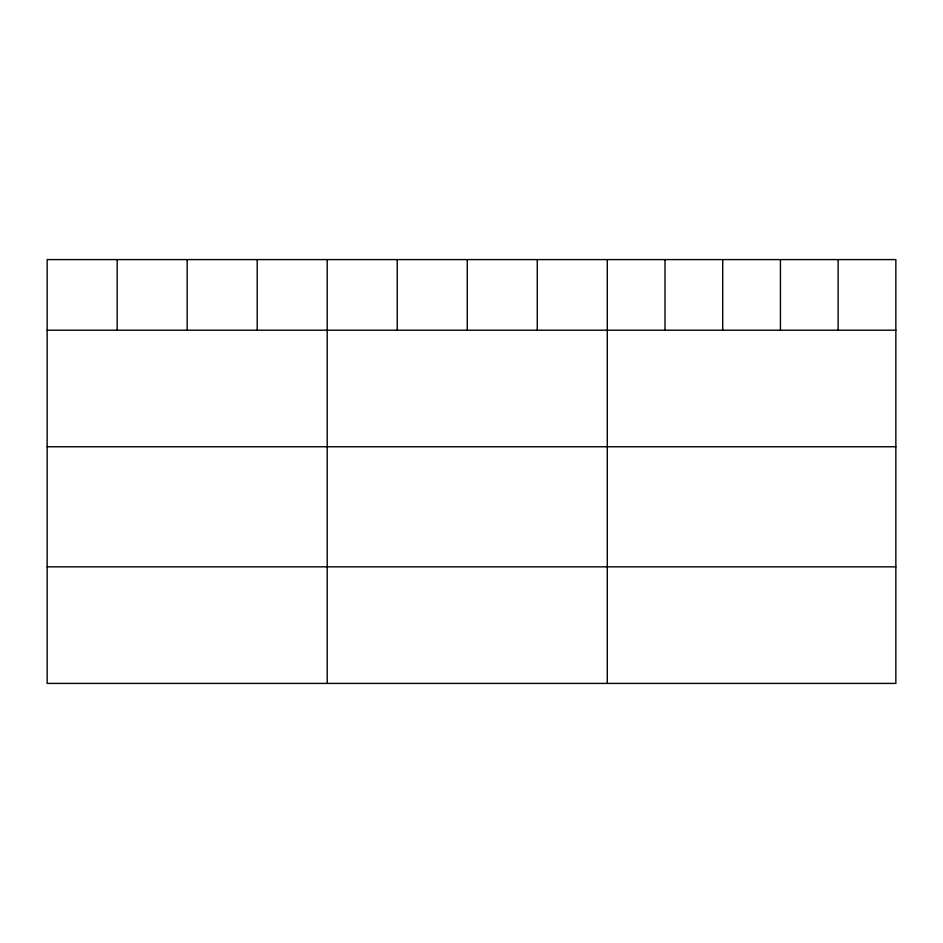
<?xml version="1.0" encoding="UTF-8"?>
<svg xmlns="http://www.w3.org/2000/svg" width="943" height="943" viewBox="0 0 943 943"><rect width="100%" height="100%" fill="white"/><g stroke="black" fill="none" stroke-linecap="round" stroke-linejoin="round"><path stroke-width="1.41" d="M895.85 330.203L895.85 683.416L47.15 683.416L47.15 259.584L895.85 259.584L895.85 330.203L47.15 330.203M47.15 446.758L895.85 446.758M47.15 566.849L895.85 566.849M838.138 259.584L838.138 330.203M780.427 259.584L780.427 330.203M722.715 259.584L722.715 330.203M665.004 259.584L665.004 330.203M607.292 259.584L607.292 683.416M537.274 259.584L537.274 330.203M467.256 259.584L467.256 330.203M397.239 259.584L397.239 330.203M327.221 259.584L327.221 683.416M257.203 259.584L257.203 330.203M187.186 259.584L187.186 330.203M117.168 259.584L117.168 330.203"/></g></svg>
